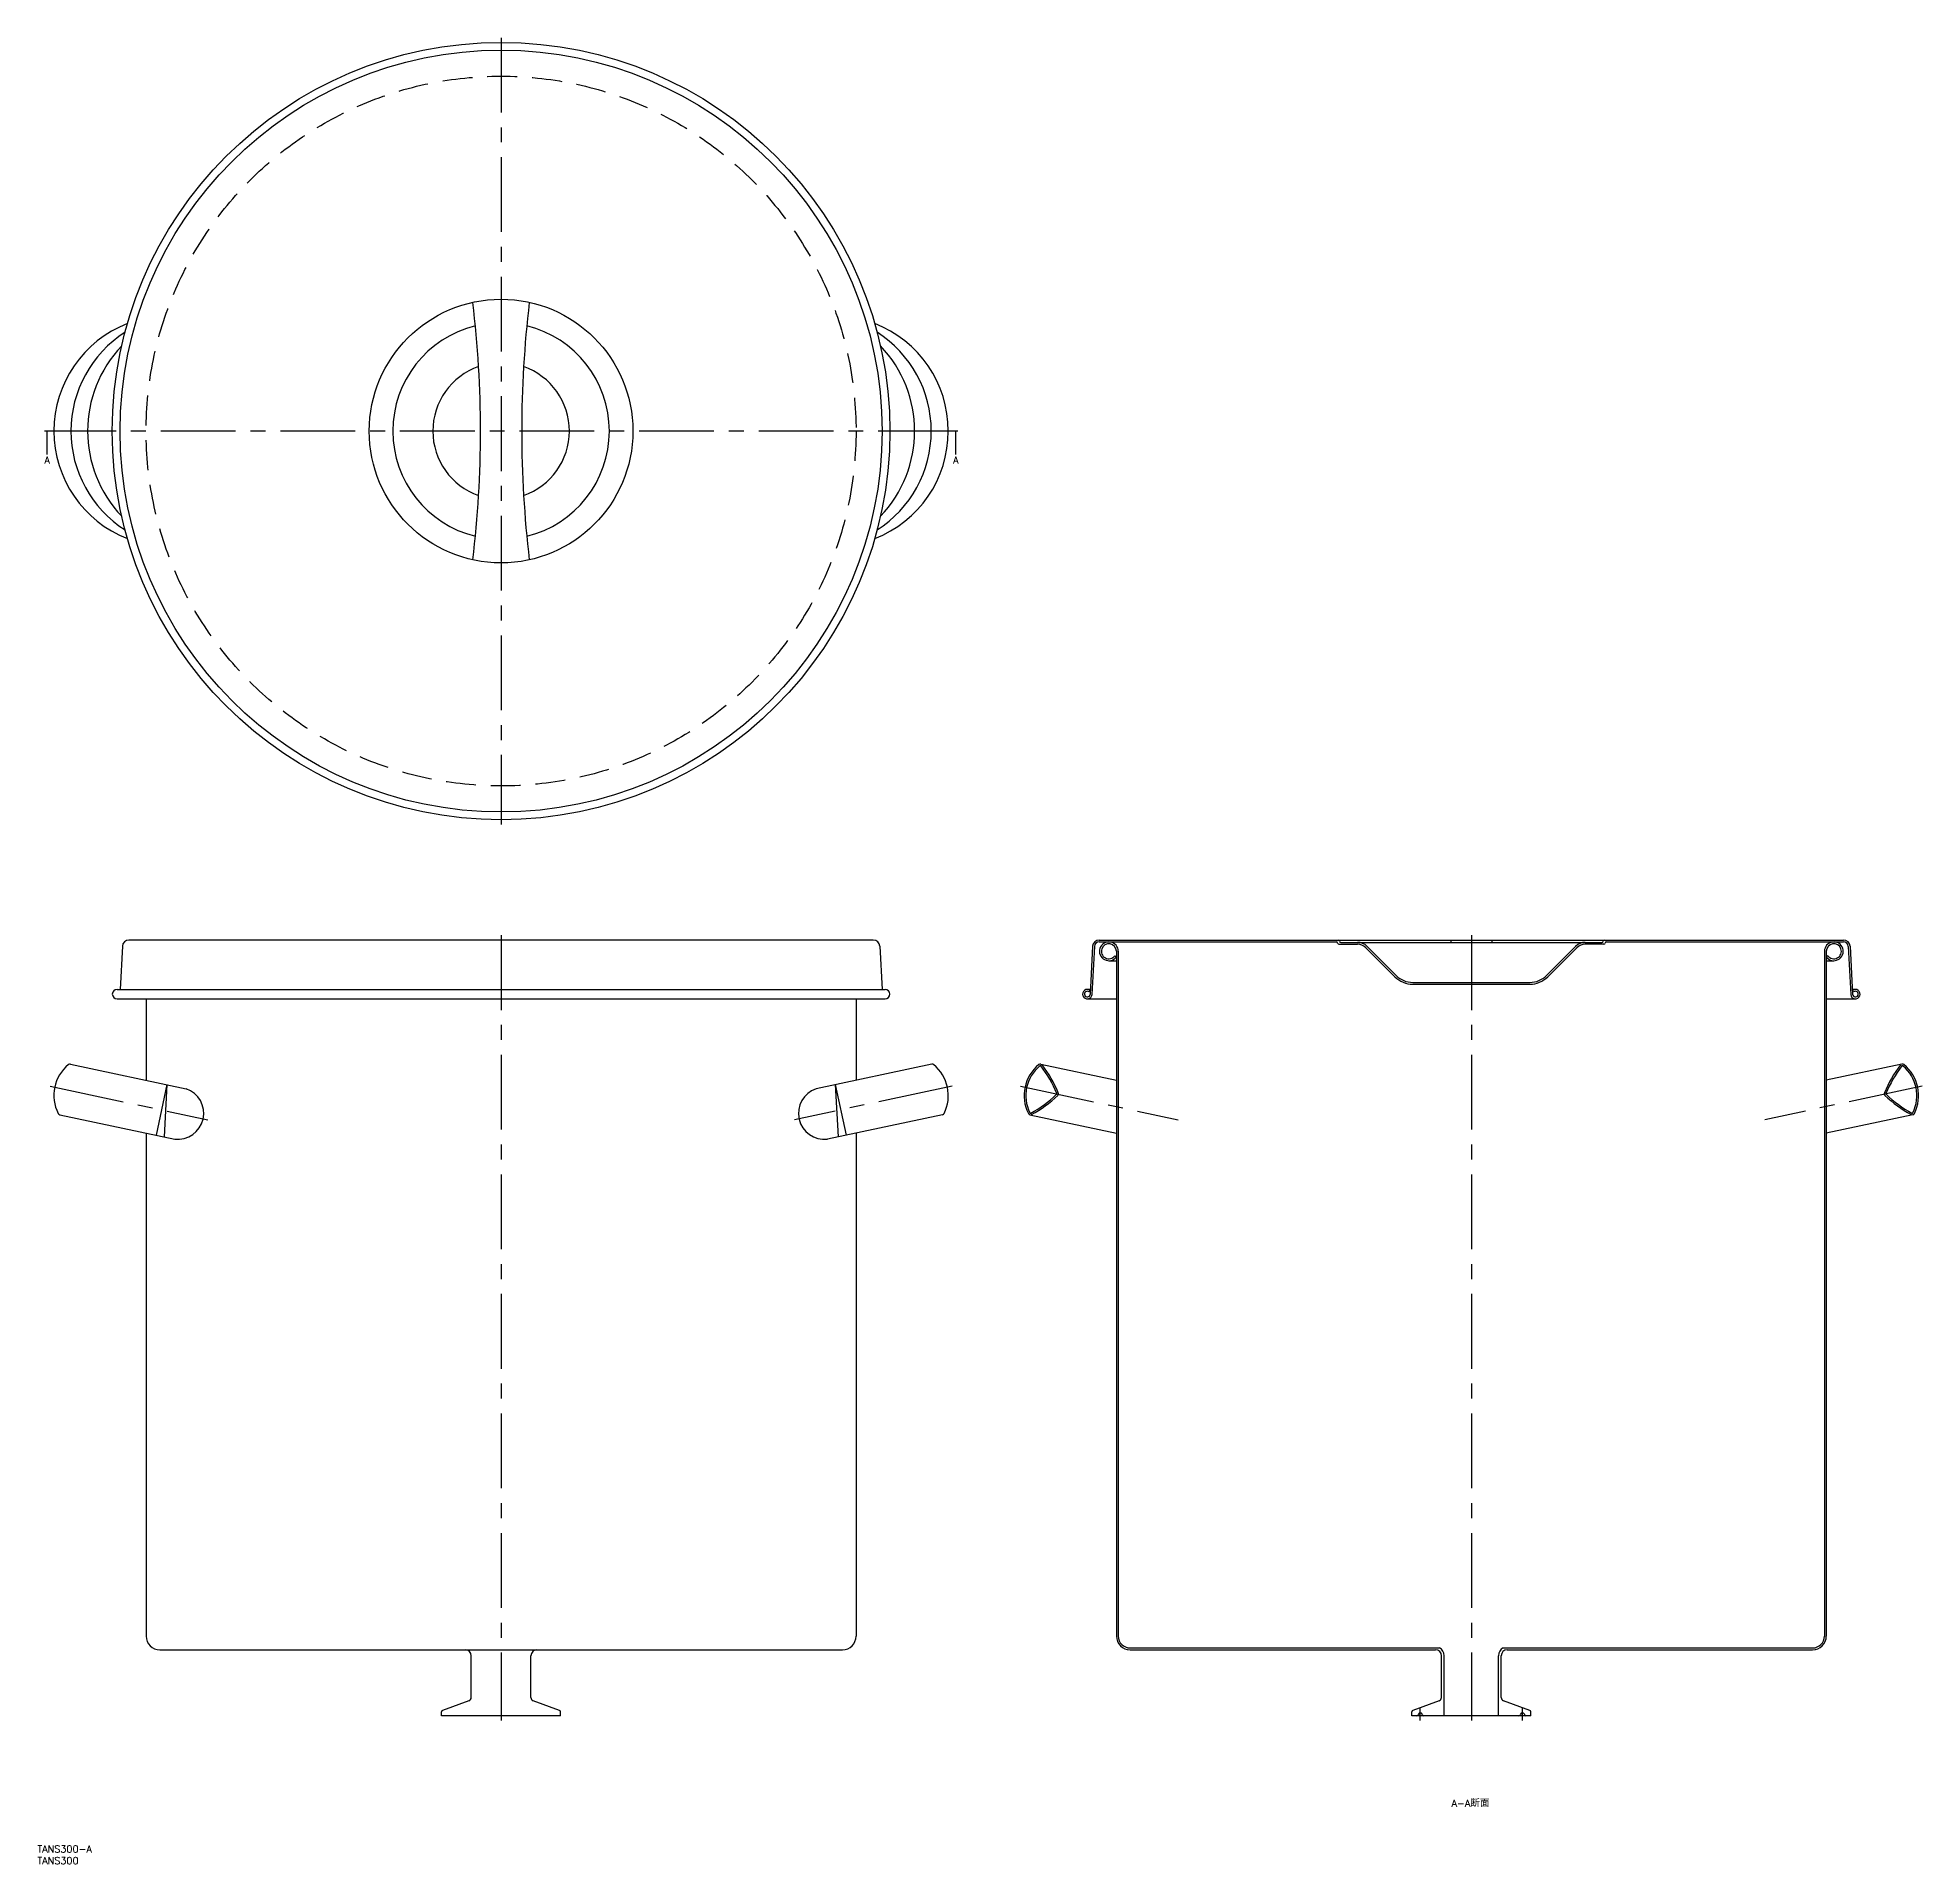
# Model space of a CAD drawing. Extents: x -197 to 604, y -609 to 167.
import ezdxf

# ---------------------------------------------------------------- set-up
doc = ezdxf.new("R2010")
doc.units = 0
doc.linetypes.add('CENTER', pattern=[50.8, 31.75, -6.35, 6.35, -6.35])
doc.linetypes.add('DASHED', pattern=[19.05, 12.7, -6.35])
doc.layers.get('0').update_dxf_attribs({"linetype": 'CONTINUOUS'})
doc.layers.add('CENTER', color=1, linetype='CONTINUOUS')
doc.styles.get("Standard").update_dxf_attribs({"font": 'txt.shx', "height": 3, "bigfont": 'bigfont.shx'})

msp = doc.modelspace()

# ---------------------------------------------------------------- linework, layer by layer
at = {"color": 7, "linetype": 'CONTINUOUS'}
for p, q in [((-160.9, -218.91), (-161.86, -237.26)), ((158.1, -216.26), (-158.1, -216.26)), ((160.9, -218.91), (161.86, -237.26)), ((251.32, -218.91), (250.25, -239.37)), ((252.12, -218.96), (251.05, -239.43)), ((254.12, -216.26), (570.32, -216.26)), ((254.12, -217.06), (354.92, -217.06)), ((260.78, -222.98), (261.42, -223.46)), ((261.42, -221.06), (261.42, -512.06)), ((262.22, -221.06), (262.22, -512.06)), ((355.92, -218.06), (363.82, -218.06)), ((356.72, -217.26), (467.72, -217.26)), ((367.36, -219.53), (379.73, -231.9)), ((367.92, -218.96), (380.29, -231.33)), ((403.47, -216.26), (403.47, -217.26)), ((420.97, -216.26), (420.97, -217.26)), ((456.52, -218.96), (444.15, -231.33)), ((457.09, -219.53), (444.72, -231.9)), ((468.52, -218.06), (460.62, -218.06)), ((469.52, -217.06), (570.32, -217.06)), ((562.22, -221.06), (562.22, -512.06)), ((563.02, -221.06), (563.02, -512.06)), ((563.66, -222.98), (563.02, -223.46)), ((572.32, -218.96), (573.39, -239.43)), ((573.12, -218.91), (574.19, -239.37)), ((258.22, -225.06), (261.42, -225.06)), ((563.02, -225.06), (566.22, -225.06)), ((-163.17, -237.26), (163.17, -237.26)), ((250.36, -237.26), (249.06, -237.26)), ((249.83, -238.34), (250.34, -237.73)), ((387.36, -234.26), (437.08, -234.26)), ((387.36, -235.06), (437.08, -235.06)), ((575.39, -237.26), (574.08, -237.26)), ((574.62, -238.34), (574.11, -237.73)), ((-163.17, -241.26), (163.17, -241.26)), ((-150.8, -241.26), (-150.8, -275.82)), ((150.8, -241.26), (150.8, -275.82)), ((249.06, -241.26), (261.42, -241.26)), ((563.02, -241.26), (575.39, -241.26)), ((-182.94, -268.98), (-133.81, -279.43)), ((182.94, -268.98), (133.81, -279.43)), ((229.28, -268.98), (261.42, -275.82)), ((595.16, -268.98), (563.02, -275.82)), ((-142, -277.69), (-146.58, -299.2)), ((-142, -277.69), (-143.17, -299.93)), ((142, -277.69), (143.17, -299.93)), ((142, -277.69), (146.58, -299.2)), ((-187.51, -290.5), (-138.65, -300.89)), ((187.51, -290.5), (138.65, -300.89)), ((224.71, -290.5), (261.42, -298.31)), ((599.74, -290.5), (563.02, -298.31)), ((-150.8, -298.31), (-150.8, -512.06)), ((150.8, -298.31), (150.8, -512.06)), ((-145, -517.86), (145, -517.86)), ((-12.7, -538.17), (-12.7, -520.36)), ((-12.7, -538.17), (-12.7, -520.36)), ((12.7, -538.17), (12.7, -520.36)), ((12.7, -538.17), (12.7, -520.36)), ((267.22, -517.06), (398.7, -517.06)), ((267.22, -517.86), (397.02, -517.86)), ((399.52, -538.17), (399.52, -520.36)), ((399.52, -538.17), (399.52, -520.36)), ((400.72, -545.86), (400.72, -520.36)), ((423.72, -545.86), (423.72, -520.36)), ((424.92, -538.17), (424.92, -520.36)), ((424.92, -538.17), (424.92, -520.36)), ((425.75, -517.06), (557.22, -517.06)), ((427.42, -517.86), (557.22, -517.86)), ((-25.25, -545.86), (-25.25, -544.18)), ((-13.67, -539.55), (-24.86, -543.62)), ((24.86, -543.62), (13.67, -539.55)), ((25.25, -545.86), (25.25, -544.18)), ((386.97, -545.86), (386.97, -544.18)), ((398.56, -539.55), (387.36, -543.62)), ((437.09, -543.62), (425.89, -539.55)), ((437.47, -545.86), (437.47, -544.18)), ((25.25, -545.86), (-25.25, -545.86)), ((437.47, -545.86), (386.97, -545.86)), ((389.71, -545.22), (389.59, -545.5)), ((391.33, -545.22), (391.45, -545.5)), ((433.12, -545.2), (432.99, -545.5)), ((434.73, -545.2), (434.85, -545.5))]:
    msp.add_line(p, q, dxfattribs=at)
at = {"color": 7}
for points in [[(-193, 0, 0), (-193, -9.99, 0)], [(193, 0, 0), (193, -9.99, 0)]]:
    msp.add_polyline3d(points, dxfattribs=at)
at = {"color": 7, "linetype": 'CONTINUOUS'}
for radius in [165.17, 161.86, 56]:
    msp.add_circle((0, 0), radius, dxfattribs=at)
at = {"color": 3, "linetype": 'DASHED'}
msp.add_circle((0, 0), 150.8, dxfattribs=at)
at = {"color": 7, "linetype": 'CONTINUOUS'}
for centre, radius, start, end in [((-470.68, 0), 461.93, 353.19944, 6.80056), ((470.68, 0), 461.93, 173.19944, 186.80056), ((-140.99, 0), 49.01, 111.20645, 248.79355), ((-132.97, 0), 49.79, 122.51768, 237.48232), ((0, 0), 46, 103.72809, 256.27191), ((0, 0), 46, 283.72809, 76.27191), ((140.99, 0), 49.01, 291.20645, 68.79355), ((132.97, 0), 49.79, 302.51768, 57.48232), ((-123.29, 0), 52.39, 136.2695, 223.7305), ((123.29, 0), 52.39, 316.2695, 43.7305), ((0, 0), 29, 109.25214, 250.74786), ((0, 0), 29, 289.25214, 70.74786), ((-158.1, -219.06), 2.8, 90, 177), ((158.1, -219.06), 2.8, 3, 90), ((254.12, -219.06), 2.8, 90, 177), ((254.12, -219.06), 2, 90, 177), ((258.22, -221.06), 4, 0, 323.1301), ((258.22, -221.06), 3.2, 0, 323.1301), ((354.92, -217.56), 0.5, 0, 90), ((355.92, -217.56), 0.5, 180, 270), ((355.72, -216.76), 0.5, 0, 90), ((356.72, -216.76), 0.5, 180, 270), ((363.82, -223.06), 5.8, 45, 90), ((363.82, -223.06), 5, 45, 90), ((460.62, -223.06), 5.8, 90, 135), ((460.62, -223.06), 5, 90, 135), ((467.72, -216.76), 0.5, 270, 0), ((468.72, -216.76), 0.5, 90, 180), ((468.52, -217.56), 0.5, 270, 0), ((469.52, -217.56), 0.5, 90, 180), ((566.22, -221.06), 4, 216.8699, 180), ((566.22, -221.06), 3.2, 216.8699, 180), ((570.32, -219.06), 2.8, 3, 90), ((570.32, -219.06), 2, 3, 90), ((387.36, -224.26), 10.8, 225, 270), ((387.36, -224.26), 10, 225, 270), ((437.08, -224.26), 10, 270, 315), ((437.08, -224.26), 10.8, 270, 315), ((-163.17, -239.26), 2, 90, 270), ((163.17, -239.26), 2, 270, 90), ((249.06, -239.26), 2, 50.16513, 355.20766), ((249.06, -239.26), 1.2, 50.18849, 355.21981), ((575.39, -239.26), 2, 184.79234, 129.83487), ((575.39, -239.26), 1.2, 184.78019, 129.81151), ((-172.96, -282.35), 17.04, 129.41991, 206.58009), ((-183.15, -269.96), 1, 78, 129.41991), ((183.15, -269.96), 1, 50.58009, 102), ((172.96, -282.35), 17.04, 333.41991, 50.58009), ((239.26, -282.35), 17.04, 129.41991, 206.58009), ((239.26, -282.35), 16.34, 129.41991, 206.58009), ((229.08, -269.96), 1, 78, 129.41991), ((229.08, -269.96), 0.3, 37.8778, 129.41991), ((190.4, -300.05), 49.3, 22.09662, 37.8778), ((190.4, -300.05), 50, 22.09662, 37.8778), ((634.05, -300.05), 50, 142.1222, 157.90338), ((634.05, -300.05), 49.3, 142.1222, 157.90338), ((595.37, -269.96), 0.3, 50.58009, 142.1222), ((595.37, -269.96), 1, 50.58009, 102), ((585.19, -282.35), 16.34, 333.41991, 50.58009), ((585.19, -282.35), 17.04, 333.41991, 50.58009), ((-137.4, -289.9), 11.07, 263.52848, 71.07294), ((137.4, -289.9), 11.07, 108.92706, 276.47152), ((201.82, -246.31), 49.3, 298.1222, 313.90338), ((201.82, -246.31), 50, 298.1222, 313.90338), ((235.8, -281.62), 0.3, 313.90338, 22.09662), ((235.8, -281.62), 1, 313.90338, 22.09662), ((588.65, -281.62), 1, 157.90338, 226.09662), ((622.62, -246.31), 50, 226.09662, 241.8778), ((588.65, -281.62), 0.3, 157.90338, 226.09662), ((622.62, -246.31), 49.3, 226.09662, 241.8778), ((-187.31, -289.53), 1, 206.58009, 258), ((187.31, -289.53), 1, 282, 333.41991), ((224.92, -289.53), 1, 206.58009, 258), ((224.92, -289.53), 0.3, 206.58009, 298.1222), ((599.53, -289.53), 0.3, 241.8778, 333.41991), ((599.53, -289.53), 1, 282, 333.41991), ((-145, -512.06), 5.8, 180, 270), ((145, -512.06), 5.8, 270, 360), ((267.22, -512.06), 5.8, 180, 270), ((267.22, -512.06), 5, 180, 270), ((557.22, -512.06), 5, 270, 0), ((557.22, -512.06), 5.8, 270, 0), ((-15.2, -520.36), 2.5, 0, 90), ((15.2, -520.36), 2.5, 90, 180), ((397.02, -520.36), 2.5, 0, 90), ((397.02, -520.36), 3.7, 0, 63.11195), ((427.42, -520.36), 3.7, 116.88805, 180), ((427.42, -520.36), 2.5, 90, 180), ((-24.66, -544.18), 0.588, 110, 180), ((-14.17, -538.17), 1.47, 290, 0), ((14.17, -538.17), 1.47, 180, 250), ((24.66, -544.18), 0.588, 0, 70), ((387.56, -544.18), 0.588, 110, 180), ((398.05, -538.17), 1.47, 290, 0), ((426.39, -538.17), 1.47, 180, 250), ((436.88, -544.18), 0.588, 0, 70), ((389.05, -545.27), 0.588, 270, 337), ((390.52, -545.57), 0.882, 23, 157), ((392, -545.27), 0.588, 203, 270), ((432.45, -545.27), 0.588, 270, 337), ((433.92, -545.57), 0.882, 21.63699, 158.36301), ((435.39, -545.27), 0.588, 203, 270)]:
    msp.add_arc(centre, radius, start, end, dxfattribs=at)
at = {"layer": 'CENTER', "color": 1, "linetype": 'CENTER'}
for p, q in [((0, 167.17), (0, -167.17)), ((-192, 0), (-194, 0)), ((192, 0), (-192, 0)), ((194, 0), (192, 0)), ((0, -214.26), (0, -547.86)), ((412.22, -214.26), (412.22, -547.86)), ((-191.58, -278.39), (-124.62, -292.63)), ((191.58, -278.39), (124.62, -292.63)), ((220.64, -278.39), (287.6, -292.63)), ((603.81, -278.39), (536.84, -292.63)), ((390.52, -547.86), (390.52, -542.68)), ((433.92, -547.86), (433.92, -542.68))]:
    msp.add_line(p, q, dxfattribs=at)

# ---------------------------------------------------------------- texts
at = {"color": 137, "linetype": 'CONTINUOUS'}
for s, p in [('A', (-193.97, -13.83)), ('A', (192.03, -13.83)), ('A-A断面', (403.81, -584.6))]:
    msp.add_text(s, height=3, dxfattribs=at).set_placement(p)
at = {"color": 7, "linetype": 'CONTINUOUS'}
for s, p in [('TANS300-A', (-197, -604.02)), ('TANS300', (-197, -609.02))]:
    msp.add_text(s, height=3, dxfattribs=at).set_placement(p)

doc.saveas('drawing.dxf')
